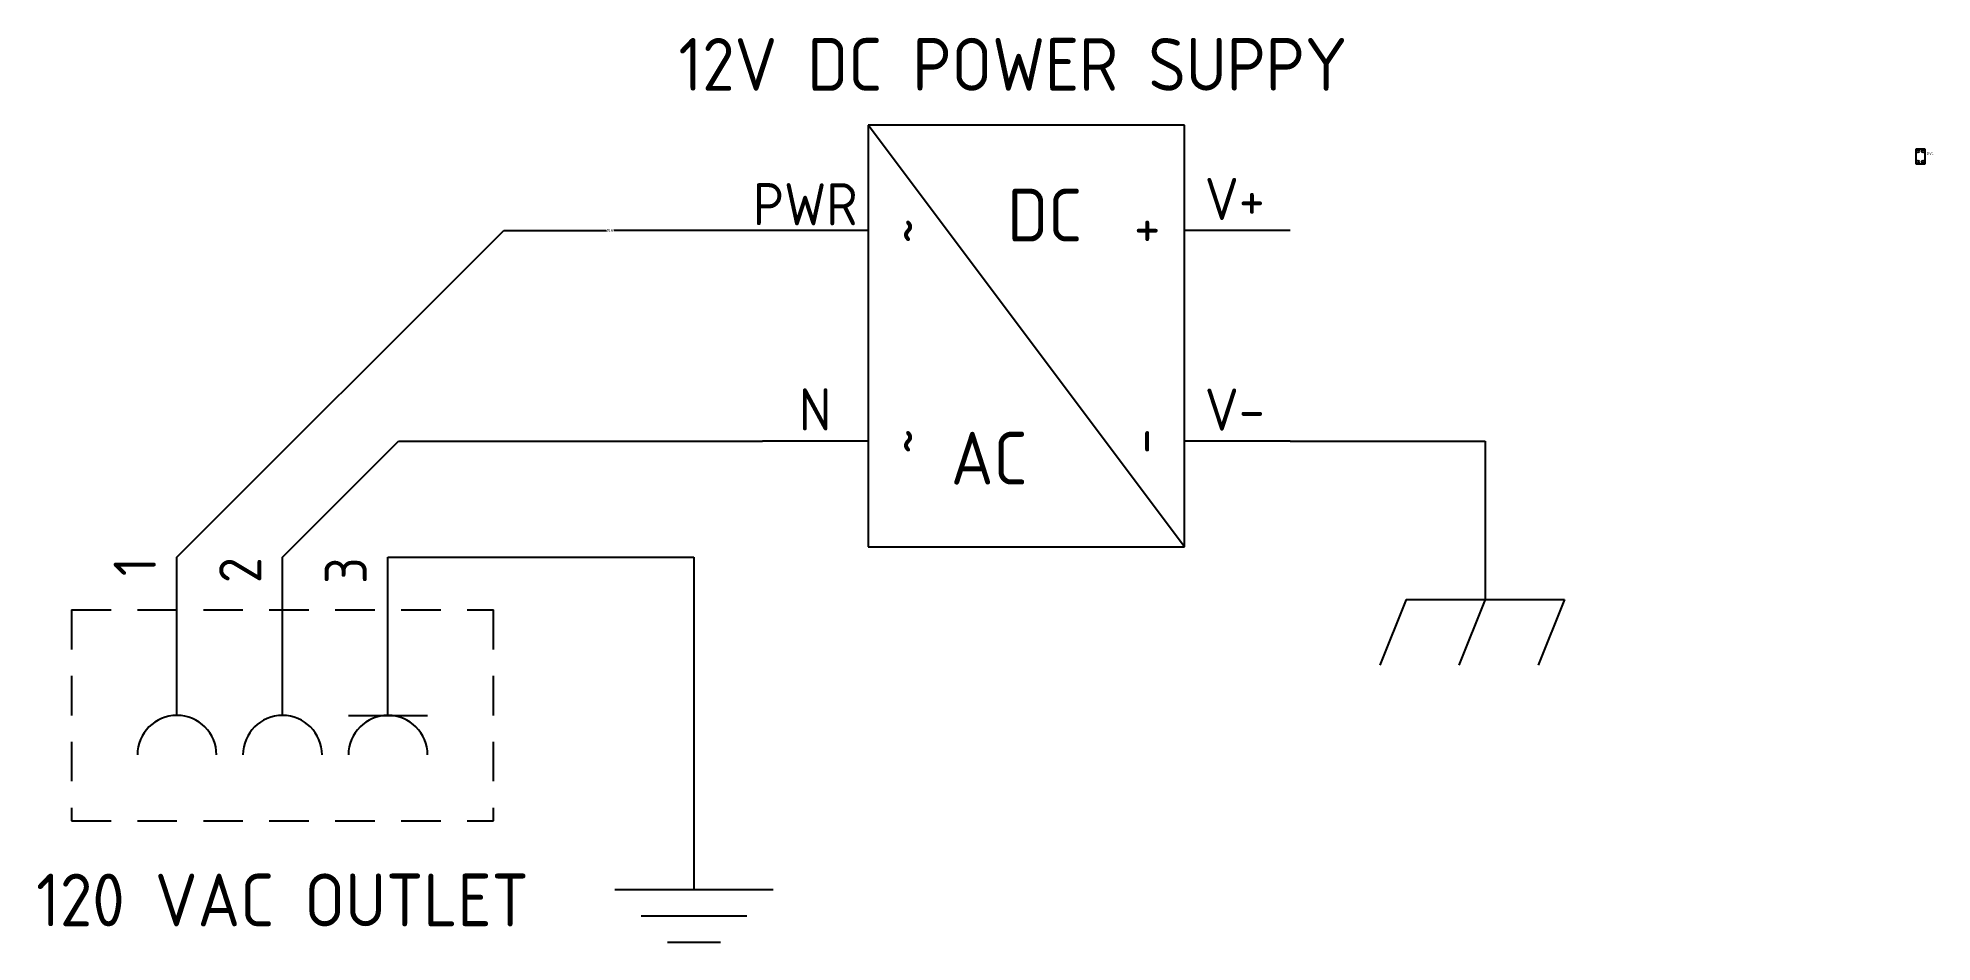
# Model space of a CAD drawing. Header units: inches. Extents: x 10 to 189, y 12 to 98.
import ezdxf
from ezdxf.enums import TextEntityAlignment as Align

# ---------------------------------------------------------------- set-up
doc = ezdxf.new("R2010")
doc.units = ezdxf.units.IN
doc.header["$MEASUREMENT"] = 0
for name, color, linetype in [('DESC', 150, 'Continuous'), ('MISC', 7, 'Continuous'), ('SYMS', 7, 'Continuous'), ('TAGS', 150, 'Continuous'), ('TERMS', 123, 'Continuous'), ('YEL_14_THHN', 2, 'Continuous')]:
    doc.layers.add(name, color=color, linetype=linetype)
doc.styles.add('WD', font='txt')
doc.styles.add('WD_IEC', font='ISOCP2.shx', dxfattribs={"width": 0.9, "height": 4})

# ---------------------------------------------------------------- blocks, each defined once
blk = doc.blocks.new('VCN1RSGL')
at = {"linetype": 'Continuous'}
for p, q in [((0, -2.5), (0, 0)), ((5, -2.5), (5, 0)), ((10, -2.5), (10, 0))]:
    blk.add_line(p, q, dxfattribs=at)
for p, q in [((-5, -2.5), (-3.125, -2.5)), ((-5, -2.5), (-5, -4.375)), ((-1.875, -2.5), (0, -2.5)), ((0, -7.5), (0, -2.5)), ((1.25, -2.5), (3.125, -2.5)), ((4.375, -2.5), (6.25, -2.5)), ((5, -7.5), (5, -2.5)), ((7.5, -2.5), (9.375, -2.5)), ((10, -7.5), (10, -2.5)), ((10.625, -2.5), (12.5, -2.5)), ((13.75, -2.5), (15, -2.5)), ((15, -4.375), (15, -2.5)), ((-5, -5.625), (-5, -7.5)), ((15, -7.5), (15, -5.625)), ((8.125, -7.5), (11.875, -7.5)), ((-5, -8.75), (-5, -10.625)), ((15, -10.625), (15, -8.75)), ((-5, -11.875), (-5, -12.5)), ((-5, -12.5), (-3.125, -12.5)), ((-1.875, -12.5), (0, -12.5)), ((1.25, -12.5), (3.125, -12.5)), ((4.375, -12.5), (6.25, -12.5)), ((7.5, -12.5), (9.375, -12.5)), ((10.625, -12.5), (12.5, -12.5)), ((13.75, -12.5), (15, -12.5)), ((15, -12.5), (15, -11.875))]:
    blk.add_line(p, q)
for centre in [(0, -9.375), (5, -9.375), (10, -9.375)]:
    blk.add_arc(centre, 1.875, 0, 180)
at = {"style": 'WD_IEC'}
for tag, p in [('INST', (-5.25, 10)), ('LOC', (-5.25, 6.5)), ('RATING1', (-5.25, 3)), ('TAG1', (-5.25, -0.5))]:
    blk.add_attdef(tag, text='', height=2.5, dxfattribs=at).set_placement(p, align=Align.RIGHT)
at = {"style": 'WD_IEC', "flags": 1}
for tag, p, height in [('X2TERM01', (0, 0), 0.32), ('X2TERM02', (5, 0), 0.32), ('X2TERM03', (10, 0), 0.32), ('ASSYCODE', (16, -14), 1), ('FAMILY', (16, -15.5), 1), ('CATDESC', (16, -17), 1)]:
    blk.add_attdef(tag, p, '', height=height, dxfattribs=at)
at = {"style": 'WD_IEC'}
for tag, p in [('TERM01', (-1, 0)), ('TERM02', (4, 0)), ('TERM03', (9, 0))]:
    blk.add_attdef(tag, text='', height=2, rotation=90, dxfattribs=at).set_placement(p, align=Align.RIGHT)
at = {"style": 'WD_IEC', "flags": 9}
for tag, p in [('MFG', (-6, -4)), ('CAT', (-6, -6.5))]:
    blk.add_attdef(tag, text='', height=1.5, dxfattribs=at).set_placement(p, align=Align.RIGHT)
at = {"lineweight": 15, "style": 'WD_IEC'}
blk.add_attdef('XREF', text='', height=2.5, dxfattribs=at).set_placement((-6, -11.5), align=Align.RIGHT)
at = {"style": 'WD_IEC'}
for tag, p in [('DESC1', (5, -16.25)), ('DESC2', (5, -19.75)), ('DESC3', (5, -23.25))]:
    blk.add_attdef(tag, text='', height=2.5, dxfattribs=at).set_placement(p, align=Align.MIDDLE)
blk = doc.blocks.new('VGND2')
for p, q in [((0, 0), (0, -5)), ((-3.75, -5), (3.75, -5)), ((-2.5, -6.25), (2.5, -6.25)), ((-1.25, -7.5), (1.25, -7.5))]:
    blk.add_line(p, q)
at = {"style": 'WD_IEC'}
for tag, p in [('INST', (-5.25, 2.75)), ('LOC', (-5.25, -0.75)), ('TAG1', (-5.25, -4.25))]:
    blk.add_attdef(tag, text='', height=2.5, dxfattribs=at).set_placement(p, align=Align.RIGHT)
at = {"style": 'WD_IEC', "flags": 1}
blk.add_attdef('X2TERM01', (0, 0), '', height=0.32, dxfattribs=at)
blk = doc.blocks.new('VIN1G1')
for p, q in [((0, 7.5), (0, 12.5)), ((9.983, 7.5), (9.983, 12.5)), ((14.99, 7.5), (-5.01, 7.5)), ((-5.01, 7.5), (-5.01, -7.5)), ((-5.01, -7.5), (14.99, 7.5)), ((14.99, -7.5), (14.99, 7.5)), ((14.99, -7.5), (14.99, 7.5)), ((-5.01, -7.5), (14.99, -7.5)), ((0, -12.5), (0, -7.5)), ((9.983, -12.5), (9.983, -7.5))]:
    blk.add_line(p, q)
at = {"style": 'WD_IEC'}
for tag, p in [('INST', (-6.137, 10.116)), ('LOC', (-6.137, 7.116)), ('TAG1', (-6.137, 4.116)), ('RATING1', (-5.965, 0.356)), ('DESC1', (-6.137, -6.217)), ('DESC2', (-6.137, -9.217)), ('DESC3', (-6.137, -12.217)), ('WDTAGALT', (-6.137, -15.217))]:
    blk.add_attdef(tag, text='', height=2.5, dxfattribs=at).set_placement(p, align=Align.RIGHT)
at = {"style": 'WD_IEC', "flags": 1}
for tag, p, height in [('X2TERM01', (0, 12.5), 0.32), ('X2TERM02', (9.983, 12.5), 0.32), ('MFG', (15.53, 6.065), 1.5), ('CAT', (15.53, 3.565), 1.5), ('X1LINK', (14.99, 0), 0.32), ('X4LINK', (-5.01, -0.613), 0.32), ('ASSYCODE', (15.606, -4.379), 1), ('FAMILY', (15.606, -5.879), 1), ('CATDESC', (15.606, -7.379), 1), ('X8TERM03', (0, -12.5), 0.32), ('X8TERM04', (9.983, -12.5), 0.32)]:
    blk.add_attdef(tag, p, '', height=height, dxfattribs=at)
at = {"style": 'WD_IEC'}
for tag, p in [('TERM01', (-1, 12.234)), ('TERM02', (8.983, 12.497))]:
    blk.add_attdef(tag, text='', height=2, rotation=90, dxfattribs=at).set_placement(p, align=Align.RIGHT)
for tag, p in [('TERMDESC01', (-0.007, 5.548)), ('TERMDESC02', (9.976, 5.548)), ('TERMDESC03', (-0.007, -5.522)), ('TERMDESC04', (9.976, -5.522))]:
    blk.add_attdef(tag, text='', height=2, dxfattribs=at).set_placement(p, align=Align.MIDDLE)
for tag, p in [('AC', (-0.303, 0.01)), ('DC', (9.968, -3.125))]:
    blk.add_attdef(tag, text='', height=2.5, dxfattribs=at).set_placement(p, align=Align.CENTER)
at = {"lineweight": 15, "style": 'WD_IEC'}
blk.add_attdef('XREF', text='', height=2.5, dxfattribs=at).set_placement((-6.137, -3.217), align=Align.RIGHT)
at = {"style": 'WD_IEC'}
for tag, p in [('TERM03', (-1, -12.956)), ('TERM04', (8.983, -12.956))]:
    blk.add_attdef(tag, p, '', height=2, rotation=90, dxfattribs=at)
blk = doc.blocks.new('VGND1')
for p, q in [((0, 0), (0, -5)), ((-3.75, -5), (-5, -8.125)), ((-3.75, -5), (3.75, -5)), ((0, -5), (-1.25, -8.125)), ((3.75, -5), (2.5, -8.125))]:
    blk.add_line(p, q)
at = {"style": 'WD_IEC'}
for tag, p in [('INST', (-5.25, 2.75)), ('LOC', (-5.25, -0.75)), ('TAG1', (-5.25, -4.25))]:
    blk.add_attdef(tag, text='', height=2.5, dxfattribs=at).set_placement(p, align=Align.RIGHT)
at = {"style": 'WD_IEC', "flags": 1}
blk.add_attdef('X2TERM01', (0, 0), '', height=0.32, dxfattribs=at)
blk = doc.blocks.new('HT0_LGENERIC')
at = {"style": 'WD', "oblique": 15, "width": 0.9}
blk.add_attdef('COLOR', text='', height=0.125, dxfattribs=at).set_placement((0, 0), align=Align.MIDDLE_CENTER)
at = {"style": 'WD', "flags": 1}
for tag, p in [('X4TERM01', (-0.125, 0)), ('X1TERM01', (0.125, 0))]:
    blk.add_attdef(tag, p, '', height=0.01, dxfattribs=at)
at = {"color": 7, "style": 'WD'}
for tag, p in [('X4_TINY_DOT_DONT_REMOVE', (-0.125, 0)), ('X1_TINY_DOT_DONT_REMOVE', (0.125, 0))]:
    blk.add_attdef(tag, p, '', height=0.0001, dxfattribs=at)
blk = doc.blocks.new('VDV1TFL')
for p, q in [((-0.344, 0.344), (-0.344, -0.344)), ((0.094, 0.344), (-0.344, 0.344)), ((0.094, -0.344), (0.094, 0.344)), ((-0.344, -0.344), (0.094, -0.344))]:
    blk.add_line(p, q)
for centre in [(-0.25, 0.25), (0, 0.25), (-0.25, -0.25), (0, -0.25)]:
    blk.add_circle(centre, 0.0625)
at = {"linetype": 'Continuous', "style": 'WD', "width": 0.8, "flags": 8}
for tag, p in [('TERM04', (-0.25, 0.25)), ('TERM02', (0, 0.25)), ('TERM03', (-0.25, -0.25)), ('TERM01', (0, -0.25))]:
    blk.add_attdef(tag, text='', height=0.0625, dxfattribs=at).set_placement(p, align=Align.MIDDLE)
at = {"style": 'WD', "width": 0.7}
blk.add_attdef('RATING1', text='', height=0.125, dxfattribs=at).set_placement((-0.125, 0.062), align=Align.MIDDLE)
at = {"style": 'WD', "flags": 1}
for tag, p in [('X4TERM04', (-0.312, 0.25)), ('X2TERM04', (-0.25, 0.312)), ('X2TERM02', (0, 0.312)), ('X1TERM02', (0.062, 0.25)), ('X4TERM03', (-0.312, -0.25)), ('X8TERM03', (-0.25, -0.312)), ('X8TERM01', (0, -0.312)), ('X1TERM01', (0.062, -0.25))]:
    blk.add_attdef(tag, p, '', height=0.0125, dxfattribs=at)
at = {"style": 'WD', "width": 0.7}
for tag, p in [('INST', (-0.119, 0.545)), ('LOC', (-0.119, 0.375)), ('RATING2', (-0.125, -0.156))]:
    blk.add_attdef(tag, text='', height=0.125, dxfattribs=at).set_placement(p, align=Align.CENTER)
at = {"style": 'WD'}
for tag, p, width in [('TAG1', (0.172, 0.077), 0.8), ('DESC1', (0.172, -0.079), 0.7), ('XREF', (0.172, -0.391), 0.7), ('DESC2', (0.172, -0.235), 0.7)]:
    blk.add_attdef(tag, p, '', height=0.125, dxfattribs=dict(at, width=width))
at = {"linetype": 'Continuous', "style": 'WD', "flags": 9}
blk.add_attdef('ASSYCODE', text='', height=0.01, dxfattribs=at).set_placement((-0.125, -0.125), align=Align.CENTER)
at = {"style": 'WD', "flags": 9}
blk.add_attdef('FAMILY', text='', height=0.01, dxfattribs=at).set_placement((-0.13, -0.08), align=Align.CENTER)
at = {"linetype": 'Continuous', "style": 'WD', "flags": 1}
for tag, p in [('MFG', (-0.125, -0.11)), ('CAT', (-0.125, -0.091))]:
    blk.add_attdef(tag, text='', height=0.01, dxfattribs=at).set_placement(p, align=Align.MIDDLE)

msp = doc.modelspace()

# ---------------------------------------------------------------- linework, layer by layer
at = {"layer": 'YEL_14_THHN'}
for p, q in [((23, 49), (53.97, 79.97)), ((53.97, 79.97), (63.67, 79.97)), ((64.4, 80), (71.45, 80)), ((71.45, 80), (78.5, 80)), ((33, 49), (44, 60)), ((44, 60), (78.5, 60)), ((128.5, 60), (147, 60)), ((147, 60), (147, 55)), ((43, 49), (49.5, 49)), ((49.5, 49), (72, 49)), ((72, 49), (72, 27.5))]:
    msp.add_line(p, q, dxfattribs=at)

# ---------------------------------------------------------------- block references
at = {"layer": 'SYMS'}
ref = msp.add_blockref('VIN1G1', (103.5, 60), dxfattribs=dict(at, xscale=2, yscale=2, zscale=2, rotation=90))
ref.add_attrib('TERMDESC03', '-', dxfattribs={"layer": 'TERMS', "height": 4, "rotation": 90, "style": 'WD_IEC'}).set_placement((114.54, 59.99), align=Align.MIDDLE)
ref.add_attrib('TERMDESC04', '+', dxfattribs={"layer": 'TERMS', "height": 4, "rotation": 90, "style": 'WD_IEC'}).set_placement((114.54, 79.95), align=Align.MIDDLE)
ref.add_attrib('TERMDESC01', '~', dxfattribs={"layer": 'TERMS', "height": 4, "rotation": 90, "style": 'WD_IEC'}).set_placement((92.4, 59.99), align=Align.MIDDLE)
ref.add_attrib('TERMDESC02', '~', dxfattribs={"layer": 'TERMS', "height": 4, "rotation": 90, "style": 'WD_IEC'}).set_placement((92.4, 79.95), align=Align.MIDDLE)
ref.add_attrib('AC', 'AC', dxfattribs={"layer": 'MISC', "height": 5, "style": 'WD_IEC'}).set_placement((99.98, 55.89), align=Align.CENTER)
ref.add_attrib('DC', 'DC', dxfattribs={"layer": 'MISC', "height": 5, "style": 'WD_IEC'}).set_placement((105.25, 78.94), align=Align.CENTER)
ref.add_attrib('TERM04', 'V+', (120.41, 80.97), dxfattribs={"layer": 'TERMS', "height": 4, "style": 'WD_IEC'})
ref.add_attrib('TERM03', 'V-', (120.41, 61), dxfattribs={"layer": 'TERMS', "height": 4, "style": 'WD_IEC'})
ref.add_attrib('TERM01', 'N', dxfattribs={"layer": 'TERMS', "height": 4, "style": 'WD_IEC'}).set_placement((85.03, 61), align=Align.RIGHT)
ref.add_attrib('TERM02', 'PWR', dxfattribs={"layer": 'TERMS', "height": 4, "style": 'WD_IEC'}).set_placement((87.51, 80.47), align=Align.RIGHT)
ref.add_attrib('DESC1', '12V DC POWER SUPPY', dxfattribs={"layer": 'DESC', "height": 5, "style": 'WD_IEC'}).set_placement((133.93, 93.23), align=Align.RIGHT)
ref = msp.add_blockref('VDV1TFL', (188.5, 87), dxfattribs=dict(at, xscale=2, yscale=2, zscale=2))
ref.add_attrib('TERM03', '3', dxfattribs={"layer": 'TERMS', "linetype": 'Continuous', "height": 0.125, "style": 'WD', "width": 0.8, "flags": 8}).set_placement((188, 86.5), align=Align.MIDDLE)
ref.add_attrib('TERM04', '4', dxfattribs={"layer": 'TERMS', "linetype": 'Continuous', "height": 0.125, "style": 'WD', "width": 0.8, "flags": 8}).set_placement((188, 87.5), align=Align.MIDDLE)
ref.add_attrib('TERM02', '2', dxfattribs={"layer": 'TERMS', "linetype": 'Continuous', "height": 0.125, "style": 'WD', "width": 0.8, "flags": 8}).set_placement((188.5, 87.5), align=Align.MIDDLE)
ref.add_attrib('TERM01', '1', dxfattribs={"layer": 'TERMS', "linetype": 'Continuous', "height": 0.125, "style": 'WD', "width": 0.8, "flags": 8}).set_placement((188.5, 86.5), align=Align.MIDDLE)
ref.add_attrib('TAG1', 'DV1', (188.84, 87.15), dxfattribs={"layer": 'TAGS', "height": 0.25, "style": 'WD', "width": 0.8})
ref = msp.add_blockref('HT0_LGENERIC', (64, 80), dxfattribs=dict(at, xscale=2, yscale=2, zscale=2))
ref.add_attrib('X1_TINY_DOT_DONT_REMOVE', '.', (64.4, 80), dxfattribs={"layer": 'MISC', "color": 7, "height": 0.0002, "style": 'WD'})
ref.add_attrib('X4_TINY_DOT_DONT_REMOVE', '.', (63.67, 80), dxfattribs={"layer": 'MISC', "color": 7, "height": 0.0002, "style": 'WD'})
ref.add_attrib('COLOR', 'BLK', dxfattribs={"layer": 'MISC', "height": 0.25, "style": 'WD', "oblique": 15, "width": 0.9}).set_placement((64, 80), align=Align.MIDDLE_CENTER)
at = {"layer": 'SYMS', "xscale": 2, "yscale": 2, "zscale": 2}
for name, p in [('VGND1', (147, 55)), ('VGND2', (72, 27.5))]:
    msp.add_blockref(name, p, dxfattribs=at)
at = {"layer": 'SYMS'}
ref = msp.add_blockref('VCN1RSGL', (23, 49), dxfattribs=dict(at, xscale=2, yscale=2, zscale=2))
ref.add_attrib('TERM03', '3', dxfattribs={"layer": 'TERMS', "height": 4, "rotation": 90, "style": 'WD_IEC'}).set_placement((41, 49), align=Align.RIGHT)
ref.add_attrib('TERM02', '2', dxfattribs={"layer": 'TERMS', "height": 4, "rotation": 90, "style": 'WD_IEC'}).set_placement((31, 49), align=Align.RIGHT)
ref.add_attrib('TERM01', '1', dxfattribs={"layer": 'TERMS', "height": 4, "rotation": 90, "style": 'WD_IEC'}).set_placement((21, 49), align=Align.RIGHT)
ref.add_attrib('DESC1', '120 VAC OUTLET', dxfattribs={"layer": 'DESC', "height": 5, "style": 'WD_IEC'}).set_placement((33, 16.5), align=Align.MIDDLE)

doc.saveas('drawing.dxf')
